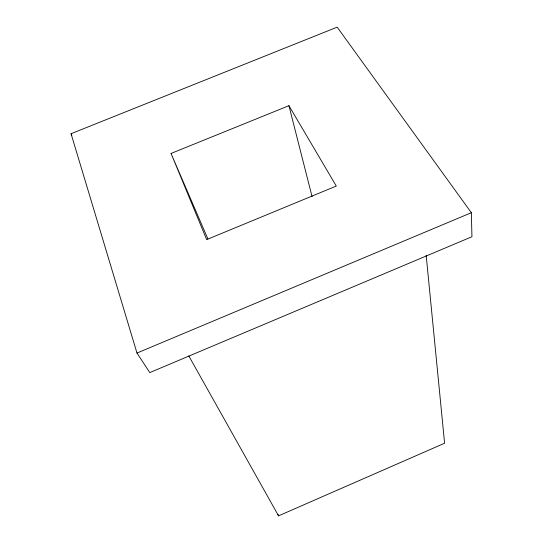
<?xml version="1.0" encoding="UTF-8"?>
<svg xmlns="http://www.w3.org/2000/svg" width="543" height="543" viewBox="0 0 543 543"><rect width="100%" height="100%" fill="white"/><g stroke="black" fill="none" stroke-linecap="round" stroke-linejoin="round"><path stroke-width="0.81" d="M188.781 355.889L278.552 515.85L444.595 443.231L426.167 255.244M136.985 353.052L471.344 212.707L337.176 27.15L71.052 133.721L136.985 353.052L149.78 372.586L471.948 236.728L471.344 212.707M171.045 153.452L288.937 105.688L336.287 186.059L206.679 239.599L171.045 153.452L207.894 238.947M71.052 133.721L71.852 135.18M277.948 514.269L278.552 515.85M288.937 105.688L312.082 196.681"/></g></svg>
